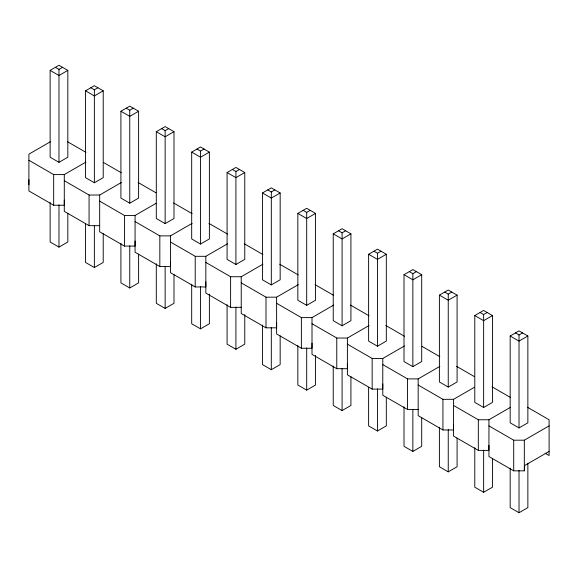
<?xml version="1.0" encoding="UTF-8"?>
<svg xmlns="http://www.w3.org/2000/svg" width="578" height="578" viewBox="0 0 578 578"><rect width="100%" height="100%" fill="white"/><g stroke="black" fill="none" stroke-linecap="round" stroke-linejoin="round"><path stroke-width="0.87" d="M50.134 70.386L58.978 65.278L67.828 70.386L67.828 157.223L58.978 162.331L50.134 157.223L50.134 70.386L58.978 75.494L67.828 70.386M55.437 67.323L58.978 69.367L62.518 67.323M85.522 90.818L94.366 85.71L103.216 90.818L103.216 177.648L94.366 182.756L85.522 177.648L85.522 90.818L94.366 95.926L103.216 90.818M90.825 87.755L94.366 89.8L97.906 87.755M50.575 141.639L28.9 154.153L28.9 190.935L53.675 205.233L64.288 205.233L64.288 200.125M120.91 111.251L129.754 106.142L138.604 111.251L138.604 198.081L129.754 203.189L120.91 198.081L120.91 111.251L129.754 116.359L138.604 111.251M126.214 108.187L129.754 110.225L133.294 108.187M28.9 179.693L28.9 184.801M28.9 160.287L53.675 174.585L64.288 174.585L85.963 162.071M156.298 131.683L165.142 126.575L173.992 131.683L173.992 218.513L165.142 223.621L156.298 218.513L156.298 131.683L165.142 136.791L173.992 131.683M161.602 128.619L165.142 130.657L168.682 128.619M64.288 180.719L89.063 195.017L99.676 195.017L121.351 182.504M191.686 152.108L200.53 147.007L209.381 152.108L209.381 238.945L200.53 244.053L191.686 238.945L191.686 152.108L200.53 157.216L209.381 152.108M196.99 149.045L200.53 151.089L204.07 149.045M50.134 202.51L50.134 242.009L58.978 247.117L67.828 242.009L67.828 213.282M99.676 201.144L124.443 215.45L135.064 215.45L155.966 203.384M227.075 172.54L235.918 167.432L244.769 172.54L244.769 259.377L235.918 264.486L227.075 259.377L227.075 172.54L235.918 177.648L244.769 172.54M232.378 169.477L235.918 171.522L239.458 169.477M135.064 240.99L135.064 246.098L124.443 246.098L99.676 231.792L99.676 195.017M85.522 223.838L85.522 262.441L94.366 267.549L103.216 262.441L103.216 233.714M135.064 221.576L159.831 235.882L170.452 235.882L192.127 223.368M262.463 192.973L271.306 187.864L280.157 192.973L280.157 279.803L271.306 284.911L262.463 279.803L262.463 192.973L271.306 198.081L280.157 192.973M267.766 189.909L271.306 191.954L274.846 189.909M170.452 261.422L170.452 266.523L159.831 266.523L135.064 252.225L135.064 215.45M120.91 243.374L120.91 282.873L129.754 287.981L138.604 282.873L138.604 254.147M170.452 242.009L195.22 256.314L205.84 256.314L227.515 243.793M297.843 213.405L306.694 208.297L315.537 213.405L315.537 300.235L306.694 305.343L297.843 300.235L297.843 213.405L306.694 218.513L315.537 213.405M303.154 210.341L306.694 212.386L310.234 210.341M205.84 281.847L205.84 286.955L195.22 286.955L170.452 272.657L170.452 235.882M156.298 263.799L156.298 303.305L165.142 308.414L173.992 303.305L173.992 274.579M205.84 262.441L230.608 276.739L241.228 276.739L262.903 264.225M333.231 233.837L342.082 228.729L350.925 233.837L350.925 320.667L342.082 325.775L333.231 320.667L333.231 233.837L342.082 238.945L350.925 233.837M338.542 230.774L342.082 232.811L345.622 230.774M191.686 284.231L191.686 323.731L200.53 328.839L209.381 323.731L209.381 294.108M241.373 307.301L230.608 307.388L205.84 293.089L205.84 256.314M241.228 282.873L265.996 297.171L276.616 297.171L298.291 284.658M368.62 254.269L377.47 249.161L386.314 254.269L386.314 341.099L377.47 346.208L368.62 341.099L368.62 254.269L377.47 259.377L386.314 254.269M373.93 251.199L377.47 253.243L381.01 251.199M276.616 322.712L276.616 327.82L265.996 327.82L241.228 313.514L241.228 276.739M227.075 304.664L227.075 344.163L235.918 349.271L244.769 344.163L244.769 314.54M276.616 303.298L301.384 317.604L312.004 317.604L333.679 305.09M404.008 274.695L412.858 269.586L421.702 274.695L421.702 361.532L412.858 366.64L404.008 361.532L404.008 274.695L412.858 279.803L421.702 274.695M409.318 271.631L412.858 273.676L416.398 271.631M312.004 343.144L312.004 348.252L301.384 348.252L276.616 333.947L276.616 297.171M262.463 325.096L262.463 364.595L271.306 369.703L280.157 364.595L280.157 335.869M312.004 323.731L336.772 338.036L347.392 338.036L369.067 325.522M439.396 295.127L448.246 290.019L457.09 295.127L457.09 381.964L448.246 387.065L439.396 381.964L439.396 295.127L448.246 300.235L457.09 295.127M444.706 292.063L448.246 294.108L451.786 292.063M347.392 363.576L347.392 368.685L336.772 368.685L312.004 354.379L312.004 317.604M297.843 345.528L297.843 385.027L306.694 390.136L315.537 385.027L315.537 355.398M347.392 344.163L372.16 358.468L382.78 358.468L404.455 345.955M474.784 315.559L483.634 310.451L492.478 315.559L492.478 402.389L483.634 407.497L474.784 402.389L474.784 315.559L483.634 320.667L492.478 315.559M480.094 312.496L483.634 314.54L487.175 312.496M382.78 384.002L382.78 389.11L372.16 389.11L347.392 374.811L347.392 338.036M333.231 365.961L333.231 405.46L342.082 410.568L350.925 405.46L350.925 376.733M382.78 364.595L407.548 378.893L418.169 378.893L439.844 366.38M510.172 335.991L519.022 330.883L527.866 335.991L527.866 422.821L519.022 427.93L510.172 422.821L510.172 335.991L519.022 341.099L527.866 335.991M515.482 332.928L519.022 334.965L522.563 332.928M368.62 387.289L368.62 425.892L377.47 430.993L386.314 425.892L386.314 397.158M418.169 385.027L442.936 399.326L453.557 399.326L474.451 387.26M453.557 424.866L453.557 429.974L442.936 429.974L418.169 415.669L418.169 378.893M404.008 406.818L404.008 446.317L412.858 451.425L421.702 446.317L421.702 417.591M453.557 405.46L478.324 419.758L488.937 419.758L510.612 407.244M488.937 445.298L488.937 450.406L478.324 450.406L453.557 436.101L453.557 399.326M439.396 427.25L439.396 466.749L448.246 471.858L457.09 466.749L457.09 438.023M488.937 425.885L513.712 440.19L524.325 440.19L549.1 425.885M549.1 451.425L524.477 465.644L524.325 470.839L513.712 470.839L488.937 456.533L488.937 419.758M474.784 447.683L474.784 487.182L483.634 492.29L492.478 487.182L492.478 458.455M510.172 468.115L510.172 507.614L519.022 512.722L527.866 507.614L527.866 463.621M64.288 174.585L64.288 211.36L89.063 225.666L99.676 225.666M382.78 358.468L382.78 395.244L407.548 409.542L418.169 409.542M67.388 141.639L85.963 152.368M103.549 162.519L121.351 172.8M138.156 182.504L155.966 192.785M173.544 202.936L192.127 213.658M208.933 223.368L227.515 234.09M244.321 243.793L262.903 254.522M279.709 264.225L298.291 274.955M315.097 284.658L333.679 295.387M350.485 305.09L369.067 315.819M385.873 325.522L404.455 336.244M422.034 346.395L439.844 356.677M456.649 366.38L474.451 376.661M492.037 386.812L510.612 397.541M527.425 407.244L549.1 419.758L549.1 455.515L545.191 453.253M524.325 440.19L524.325 470.839M519.022 334.965L519.022 427.93M519.022 470.528L519.022 512.722M513.712 440.19L513.712 470.839M483.634 314.54L483.634 407.497M483.634 450.096L483.634 492.29M478.324 419.758L478.324 450.406M448.246 294.108L448.246 387.065M448.246 429.664L448.246 471.858M442.936 399.326L442.936 429.974M412.858 273.676L412.858 366.64M412.858 409.231L412.858 451.425M407.548 378.893L407.548 409.542M377.47 253.243L377.47 346.208M377.47 388.806L377.47 430.993M372.16 358.468L372.16 389.11M342.082 232.811L342.082 325.775M342.082 368.374L342.082 410.568M336.772 338.036L336.772 368.685M306.694 212.386L306.694 305.343M306.694 347.942L306.694 390.136M301.384 317.604L301.384 348.252M271.306 191.954L271.306 284.911M271.306 327.509L271.306 369.703M265.996 297.171L265.996 327.82M235.918 171.522L235.918 264.486M235.918 307.077L235.918 349.271M230.608 276.739L230.608 307.388M200.53 151.089L200.53 244.053M200.53 286.645L200.53 328.839M195.22 256.314L195.22 286.955M165.142 130.657L165.142 223.621M165.142 266.22L165.142 308.414M159.831 235.882L159.831 266.523M129.754 110.225L129.754 203.189M129.754 245.787L129.754 287.981M124.443 215.45L124.443 246.098M94.366 89.8L94.366 182.756M94.366 225.355L94.366 267.549M89.063 195.017L89.063 225.666M58.978 69.367L58.978 162.331M58.978 204.923L58.978 247.117M53.675 174.585L53.675 205.233"/></g></svg>
